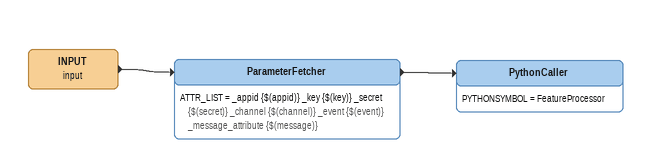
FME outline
INPUT (input)
    -> ParameterFetcher
ParameterFetcher
    ATTR_LIST = _appid {$(appid)} _key {$(key)} _secret {$(secret)} _channel {$(channel)} _event {$(event)} _message_attribute {$(message)}
    -> PythonCaller
PythonCaller
    PYTHONSYMBOL = FeatureProcessor
